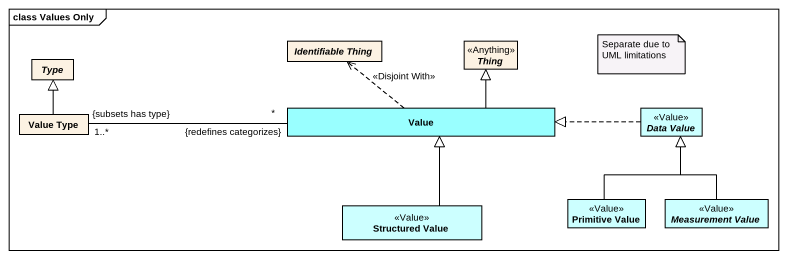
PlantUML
@startuml
mainframe class Values Only
hide circle
hide empty members
abstract class Type
abstract class "Identifiable Thing" as Identifiable_Thing
abstract class Thing <<Anything>>
class "Value Type" as Value_Type
class Value #99FFFF
abstract class "Data Value" as Data_Value <<Value>> #CCFFFF
class "Structured Value" as Structured_Value <<Value>> #CCFFFF
class "Primitive Value" as Primitive_Value <<Value>> #CCFFFF
abstract class "Measurement Value" as Measurement_Value <<Value>> #CCFFFF
Value_Type -up-|> Type
Value_Type "1..*\n{subsets has type}" -right- "*\n{redefines categorizes}" Value
Value .up.> Identifiable_Thing : <<Disjoint With>>
Value -up-|> Thing
Data_Value .left.|> Value
Structured_Value -up-|> Value
Primitive_Value -up-|> Data_Value
Measurement_Value -up-|> Data_Value
note as N1
  Separate due to UML limitations
end note
@enduml
